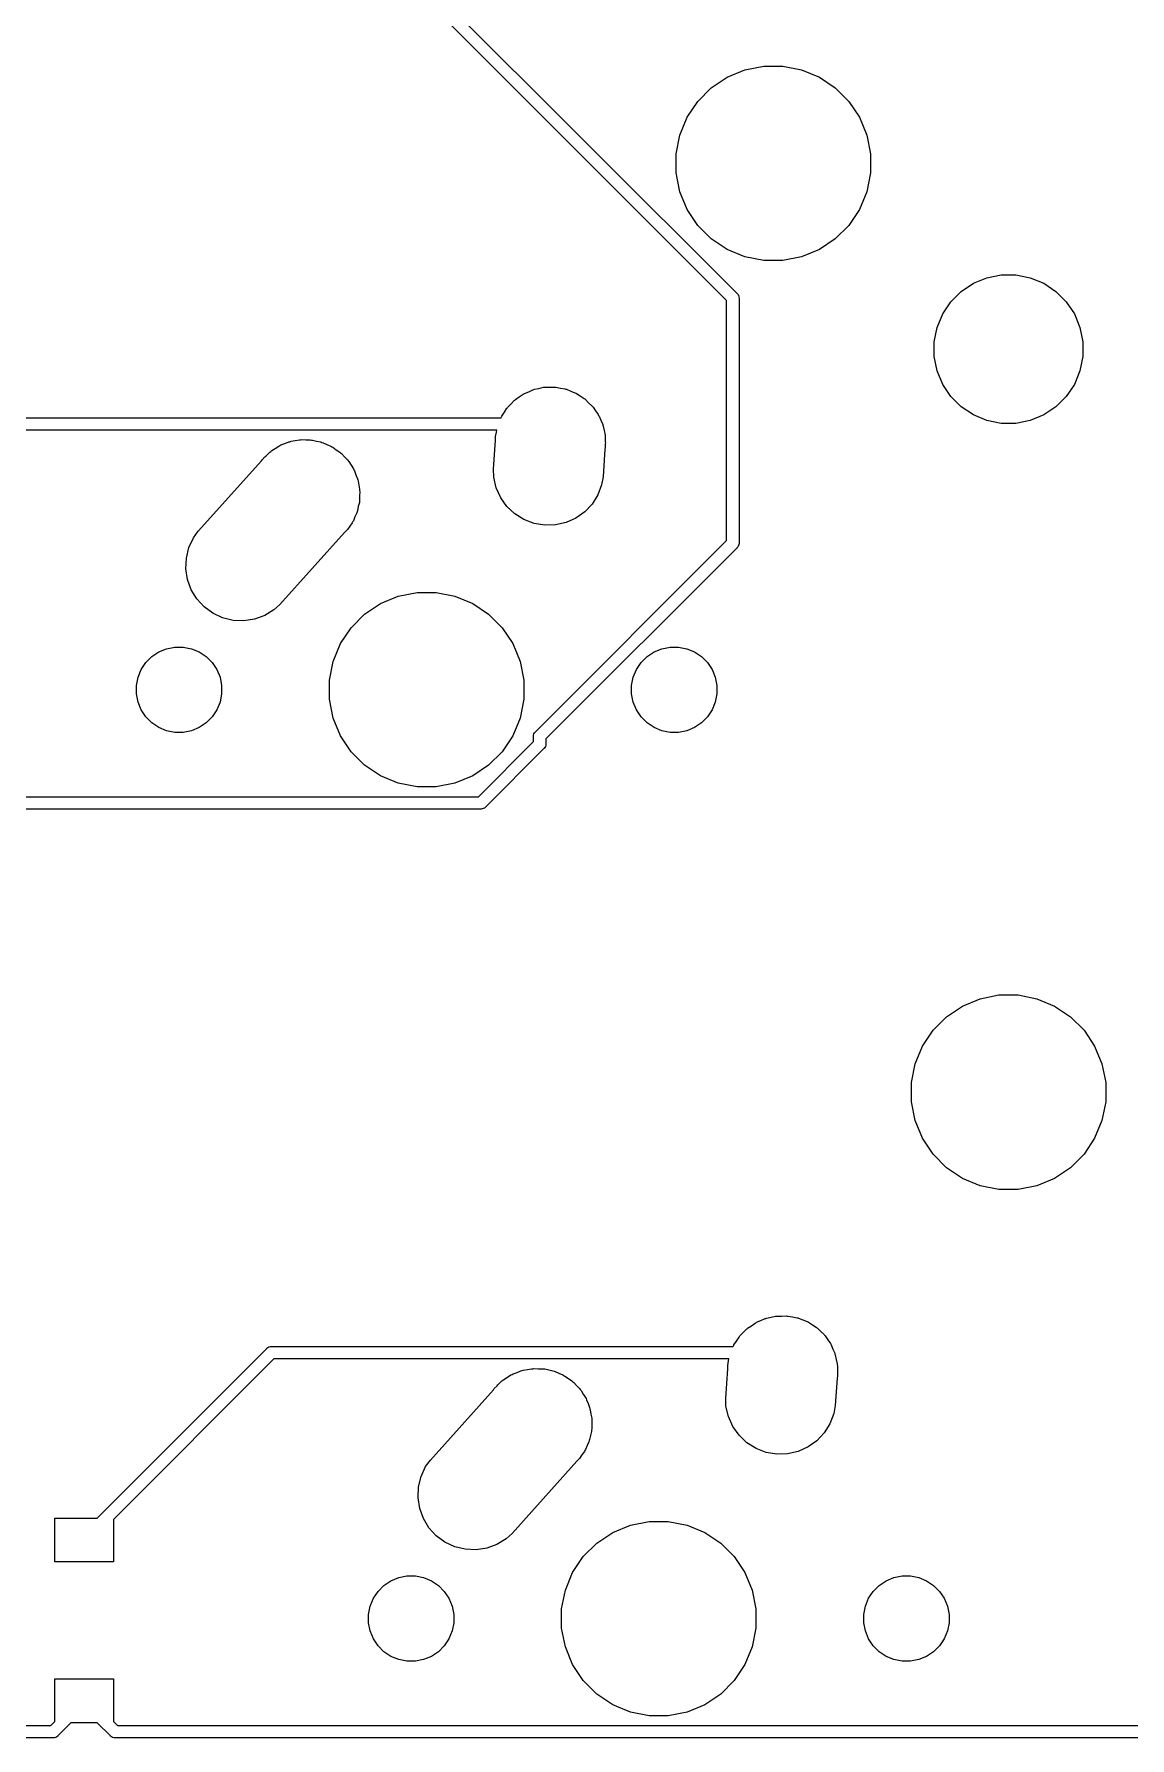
# Model space of a CAD drawing. Extents: x -662 to -203, y -195 to -58.
# Drawn here: x -249.93 to -227.44, y -166.8 to -131.85 of the extents above; entities that cross this region are included whole.
import ezdxf

# ---------------------------------------------------------------- set-up
doc = ezdxf.new("R2010")
doc.units = 0
doc.layers.add('BLACK', color=7, linetype='CONTINUOUS')

msp = doc.modelspace()

# ---------------------------------------------------------------- linework, layer by layer
at = {"layer": 'BLACK', "linetype": 'CONTINUOUS'}
for p, q in [((-244.126, -128.552), (-235.504, -137.174)), ((-235.717, -137.321), (-244.338, -128.699)), ((-236.031, -132.957), (-235.704, -132.739)), ((-235.704, -132.739), (-235.341, -132.588)), ((-235.341, -132.588), (-234.956, -132.512)), ((-234.956, -132.512), (-234.563, -132.512)), ((-234.563, -132.512), (-234.178, -132.588)), ((-234.178, -132.588), (-233.815, -132.739)), ((-233.815, -132.739), (-233.488, -132.957)), ((-236.308, -133.235), (-236.031, -132.957)), ((-233.488, -132.957), (-233.211, -133.235)), ((-236.526, -133.561), (-236.308, -133.235)), ((-233.211, -133.235), (-232.993, -133.561)), ((-236.677, -133.924), (-236.526, -133.561)), ((-232.993, -133.561), (-232.842, -133.924)), ((-236.753, -134.309), (-236.677, -133.924)), ((-232.842, -133.924), (-232.766, -134.309)), ((-236.753, -134.702), (-236.753, -134.309)), ((-232.766, -134.309), (-232.766, -134.702)), ((-236.677, -135.087), (-236.753, -134.702)), ((-232.766, -134.702), (-232.842, -135.087)), ((-236.526, -135.45), (-236.677, -135.087)), ((-232.842, -135.087), (-232.993, -135.45)), ((-236.308, -135.777), (-236.526, -135.45)), ((-232.993, -135.45), (-233.211, -135.777)), ((-236.031, -136.054), (-236.308, -135.777)), ((-233.211, -135.777), (-233.488, -136.054)), ((-235.704, -136.273), (-236.031, -136.054)), ((-235.341, -136.423), (-235.704, -136.273)), ((-233.815, -136.273), (-234.178, -136.423)), ((-233.488, -136.054), (-233.815, -136.273)), ((-234.956, -136.5), (-235.341, -136.423)), ((-234.563, -136.5), (-234.956, -136.5)), ((-234.178, -136.423), (-234.563, -136.5)), ((-230.905, -137.132), (-230.655, -136.965)), ((-230.655, -136.965), (-230.378, -136.85)), ((-230.378, -136.85), (-230.084, -136.792)), ((-230.084, -136.792), (-229.783, -136.792)), ((-229.783, -136.792), (-229.489, -136.85)), ((-229.489, -136.85), (-229.212, -136.965)), ((-229.212, -136.965), (-228.962, -137.132)), ((-235.717, -142.243), (-235.717, -137.321)), ((-235.504, -137.174), (-235.499, -137.178)), ((-235.499, -137.178), (-235.483, -137.197)), ((-235.483, -137.197), (-235.472, -137.219)), ((-235.472, -137.219), (-235.464, -137.243)), ((-235.464, -137.243), (-235.462, -137.268)), ((-235.462, -137.268), (-235.463, -137.274)), ((-235.463, -137.274), (-235.463, -142.289)), ((-231.117, -137.344), (-230.905, -137.132)), ((-228.962, -137.132), (-228.75, -137.344)), ((-231.399, -137.871), (-231.284, -137.594)), ((-231.284, -137.594), (-231.117, -137.344)), ((-228.75, -137.344), (-228.583, -137.594)), ((-228.583, -137.594), (-228.468, -137.871)), ((-231.458, -138.166), (-231.399, -137.871)), ((-228.468, -137.871), (-228.41, -138.166)), ((-231.458, -138.466), (-231.458, -138.166)), ((-228.41, -138.166), (-228.41, -138.466)), ((-231.399, -138.76), (-231.458, -138.466)), ((-228.41, -138.466), (-228.468, -138.76)), ((-231.284, -139.038), (-231.399, -138.76)), ((-231.117, -139.287), (-231.284, -139.038)), ((-228.583, -139.038), (-228.75, -139.287)), ((-228.468, -138.76), (-228.583, -139.038)), ((-240.139, -139.437), (-240.074, -139.368)), ((-240.074, -139.368), (-240.06, -139.359)), ((-240.06, -139.359), (-240.049, -139.347)), ((-240.049, -139.347), (-239.97, -139.294)), ((-239.97, -139.294), (-239.893, -139.24)), ((-239.893, -139.24), (-239.878, -139.233)), ((-239.878, -139.233), (-239.864, -139.224)), ((-239.864, -139.224), (-239.777, -139.188)), ((-239.777, -139.188), (-239.691, -139.149)), ((-239.691, -139.149), (-239.675, -139.145)), ((-239.675, -139.145), (-239.66, -139.139)), ((-239.66, -139.139), (-239.567, -139.121)), ((-239.567, -139.121), (-239.475, -139.099)), ((-239.475, -139.099), (-239.459, -139.099)), ((-239.459, -139.099), (-239.442, -139.096)), ((-239.442, -139.096), (-239.348, -139.096)), ((-239.348, -139.096), (-239.254, -139.093)), ((-239.254, -139.093), (-239.237, -139.096)), ((-239.237, -139.096), (-239.221, -139.096)), ((-239.221, -139.096), (-239.128, -139.114)), ((-239.128, -139.114), (-239.035, -139.13)), ((-239.035, -139.13), (-239.02, -139.136)), ((-239.02, -139.136), (-239.003, -139.139)), ((-239.003, -139.139), (-238.916, -139.175)), ((-238.916, -139.175), (-238.828, -139.209)), ((-238.828, -139.209), (-238.814, -139.217)), ((-238.814, -139.217), (-238.799, -139.224)), ((-238.799, -139.224), (-238.72, -139.276)), ((-238.72, -139.276), (-238.64, -139.326)), ((-238.64, -139.326), (-238.628, -139.338)), ((-238.628, -139.338), (-238.614, -139.347)), ((-238.614, -139.347), (-238.548, -139.414)), ((-238.548, -139.414), (-238.479, -139.478)), ((-230.905, -139.499), (-231.117, -139.287)), ((-228.75, -139.287), (-228.962, -139.499)), ((-252.597, -139.722), (-240.345, -139.722)), ((-240.345, -139.722), (-240.344, -139.717)), ((-240.344, -139.717), (-240.335, -139.703)), ((-240.335, -139.703), (-240.328, -139.688)), ((-240.328, -139.688), (-240.276, -139.609)), ((-240.276, -139.609), (-240.226, -139.529)), ((-240.226, -139.529), (-240.215, -139.517)), ((-240.215, -139.517), (-240.205, -139.504)), ((-240.205, -139.504), (-240.139, -139.437)), ((-238.479, -139.478), (-238.469, -139.492)), ((-238.469, -139.492), (-238.458, -139.504)), ((-238.458, -139.504), (-238.405, -139.582)), ((-238.405, -139.582), (-238.351, -139.659)), ((-238.351, -139.659), (-238.344, -139.674)), ((-238.344, -139.674), (-238.335, -139.688)), ((-238.335, -139.688), (-238.298, -139.775)), ((-238.298, -139.775), (-238.26, -139.861)), ((-230.655, -139.666), (-230.905, -139.499)), ((-230.378, -139.781), (-230.655, -139.666)), ((-229.212, -139.666), (-229.489, -139.781)), ((-228.962, -139.499), (-229.212, -139.666)), ((-240.431, -139.976), (-252.55, -139.976)), ((-240.457, -140.11), (-240.438, -140.017)), ((-240.457, -140.182), (-240.457, -140.11)), ((-240.438, -140.017), (-240.431, -139.976)), ((-238.26, -139.861), (-238.256, -139.877)), ((-238.256, -139.877), (-238.25, -139.893)), ((-238.25, -139.893), (-238.231, -139.985)), ((-238.231, -139.985), (-238.21, -140.077)), ((-238.21, -140.077), (-238.21, -140.094)), ((-238.21, -140.094), (-238.207, -140.11)), ((-238.207, -140.11), (-238.207, -140.204)), ((-230.084, -139.84), (-230.378, -139.781)), ((-229.783, -139.84), (-230.084, -139.84)), ((-229.489, -139.781), (-229.783, -139.84)), ((-245.149, -140.488), (-245.089, -140.427)), ((-245.089, -140.427), (-245.068, -140.413)), ((-245.068, -140.413), (-245.049, -140.396)), ((-245.049, -140.396), (-244.976, -140.352)), ((-244.976, -140.352), (-244.904, -140.304)), ((-244.904, -140.304), (-244.881, -140.294)), ((-244.881, -140.294), (-244.86, -140.281)), ((-244.86, -140.281), (-244.779, -140.252)), ((-244.779, -140.252), (-244.7, -140.219)), ((-244.7, -140.219), (-244.675, -140.214)), ((-244.675, -140.214), (-244.652, -140.206)), ((-244.652, -140.206), (-244.567, -140.192)), ((-244.567, -140.192), (-244.482, -140.176)), ((-244.482, -140.176), (-244.457, -140.176)), ((-244.457, -140.176), (-244.433, -140.172)), ((-244.433, -140.172), (-244.347, -140.176)), ((-244.347, -140.176), (-244.261, -140.176)), ((-244.261, -140.176), (-244.236, -140.181)), ((-244.236, -140.181), (-244.211, -140.182)), ((-244.211, -140.182), (-244.128, -140.202)), ((-244.128, -140.202), (-244.043, -140.219)), ((-244.043, -140.219), (-244.02, -140.228)), ((-244.02, -140.228), (-243.996, -140.234)), ((-243.996, -140.234), (-243.918, -140.271)), ((-243.918, -140.271), (-243.839, -140.304)), ((-243.839, -140.304), (-243.818, -140.318)), ((-243.818, -140.318), (-243.795, -140.328)), ((-243.795, -140.328), (-243.726, -140.379)), ((-243.726, -140.379), (-243.654, -140.427)), ((-243.654, -140.427), (-243.637, -140.445)), ((-243.637, -140.445), (-243.617, -140.459)), ((-243.617, -140.459), (-243.558, -140.523)), ((-240.498, -140.778), (-240.457, -140.182)), ((-238.214, -140.37), (-238.253, -140.933)), ((-238.207, -140.332), (-238.214, -140.37)), ((-238.207, -140.204), (-238.205, -140.243)), ((-238.205, -140.243), (-238.207, -140.259)), ((-238.207, -140.259), (-238.207, -140.332)), ((-246.556, -142.051), (-245.262, -140.609)), ((-245.262, -140.609), (-245.245, -140.584)), ((-245.245, -140.584), (-245.189, -140.527)), ((-245.189, -140.527), (-245.172, -140.508)), ((-245.172, -140.508), (-245.149, -140.488)), ((-243.558, -140.523), (-243.498, -140.584)), ((-243.498, -140.584), (-243.484, -140.604)), ((-243.484, -140.604), (-243.467, -140.623)), ((-243.467, -140.623), (-243.422, -140.696)), ((-243.422, -140.696), (-243.375, -140.768)), ((-243.375, -140.768), (-243.365, -140.791)), ((-243.365, -140.791), (-243.352, -140.812)), ((-243.352, -140.812), (-243.323, -140.893)), ((-240.493, -140.944), (-240.498, -140.778)), ((-243.323, -140.893), (-243.29, -140.973)), ((-243.29, -140.973), (-243.285, -140.997)), ((-243.285, -140.997), (-243.276, -141.021)), ((-243.276, -141.021), (-243.263, -141.106)), ((-243.263, -141.106), (-243.247, -141.19)), ((-240.443, -141.16), (-240.493, -140.944)), ((-240.352, -141.363), (-240.443, -141.16)), ((-238.281, -141.097), (-238.359, -141.304)), ((-238.253, -140.933), (-238.281, -141.097)), ((-243.252, -141.461), (-243.273, -141.545)), ((-243.251, -141.436), (-243.252, -141.461)), ((-243.247, -141.412), (-243.251, -141.436)), ((-243.247, -141.19), (-243.247, -141.215)), ((-243.247, -141.215), (-243.243, -141.24)), ((-243.243, -141.24), (-243.247, -141.326)), ((-243.247, -141.326), (-243.247, -141.412)), ((-240.224, -141.543), (-240.352, -141.363)), ((-238.477, -141.492), (-238.629, -141.653)), ((-238.359, -141.304), (-238.477, -141.492)), ((-243.388, -141.854), (-243.399, -141.877)), ((-243.375, -141.834), (-243.388, -141.854)), ((-243.342, -141.754), (-243.375, -141.834)), ((-243.305, -141.676), (-243.342, -141.754)), ((-243.299, -141.652), (-243.305, -141.676)), ((-243.29, -141.629), (-243.299, -141.652)), ((-243.273, -141.545), (-243.29, -141.629)), ((-240.063, -141.695), (-240.224, -141.543)), ((-239.875, -141.813), (-240.063, -141.695)), ((-239.668, -141.892), (-239.875, -141.813)), ((-239.012, -141.872), (-239.228, -141.922)), ((-238.81, -141.782), (-239.012, -141.872)), ((-238.629, -141.653), (-238.81, -141.782)), ((-246.748, -142.385), (-246.654, -142.184)), ((-246.654, -142.184), (-246.556, -142.051)), ((-243.554, -142.075), (-244.881, -143.553)), ((-243.498, -142.018), (-243.554, -142.075)), ((-243.45, -141.946), (-243.498, -142.018)), ((-243.399, -141.877), (-243.45, -141.946)), ((-239.449, -141.928), (-239.668, -141.892)), ((-239.228, -141.922), (-239.449, -141.928)), ((-246.801, -142.6), (-246.748, -142.385)), ((-239.636, -146.162), (-235.717, -142.243)), ((-235.504, -142.39), (-239.424, -146.309)), ((-235.499, -142.386), (-235.504, -142.39)), ((-235.483, -142.366), (-235.499, -142.386)), ((-235.472, -142.344), (-235.483, -142.366)), ((-235.464, -142.32), (-235.472, -142.344)), ((-235.463, -142.302), (-235.464, -142.32)), ((-235.463, -142.289), (-235.462, -142.295)), ((-235.462, -142.295), (-235.463, -142.302)), ((-235.463, -142.302), (-235.463, -142.302)), ((-246.81, -142.822), (-246.801, -142.6)), ((-246.777, -143.041), (-246.81, -142.822)), ((-246.701, -143.249), (-246.777, -143.041)), ((-246.586, -143.439), (-246.701, -143.249)), ((-246.436, -143.602), (-246.586, -143.439)), ((-246.258, -143.733), (-246.436, -143.602)), ((-244.881, -143.553), (-245.004, -143.665)), ((-243.143, -143.752), (-242.816, -143.534)), ((-242.816, -143.534), (-242.453, -143.383)), ((-242.453, -143.383), (-242.068, -143.307)), ((-242.068, -143.307), (-241.675, -143.307)), ((-241.675, -143.307), (-241.29, -143.383)), ((-241.29, -143.383), (-240.927, -143.534)), ((-240.927, -143.534), (-240.6, -143.752)), ((-246.057, -143.827), (-246.258, -143.733)), ((-245.842, -143.88), (-246.057, -143.827)), ((-245.62, -143.889), (-245.842, -143.88)), ((-245.401, -143.856), (-245.62, -143.889)), ((-245.193, -143.78), (-245.401, -143.856)), ((-245.004, -143.665), (-245.193, -143.78)), ((-243.42, -144.03), (-243.143, -143.752)), ((-240.6, -143.752), (-240.323, -144.03)), ((-243.638, -144.356), (-243.42, -144.03)), ((-240.323, -144.03), (-240.105, -144.356)), ((-247.631, -144.743), (-247.509, -144.621)), ((-247.509, -144.621), (-247.366, -144.525)), ((-247.366, -144.525), (-247.207, -144.459)), ((-247.207, -144.459), (-247.038, -144.426)), ((-247.038, -144.426), (-246.865, -144.426)), ((-246.865, -144.426), (-246.696, -144.459)), ((-246.696, -144.459), (-246.537, -144.525)), ((-246.537, -144.525), (-246.394, -144.621)), ((-246.394, -144.621), (-246.272, -144.743)), ((-243.789, -144.719), (-243.638, -144.356)), ((-240.105, -144.356), (-239.954, -144.719)), ((-237.471, -144.743), (-237.349, -144.621)), ((-237.349, -144.621), (-237.206, -144.525)), ((-237.206, -144.525), (-237.047, -144.459)), ((-237.047, -144.459), (-236.878, -144.426)), ((-236.878, -144.426), (-236.705, -144.426)), ((-236.705, -144.426), (-236.536, -144.459)), ((-236.536, -144.459), (-236.377, -144.525)), ((-236.377, -144.525), (-236.234, -144.621)), ((-236.234, -144.621), (-236.112, -144.743)), ((-247.793, -145.045), (-247.727, -144.886)), ((-247.727, -144.886), (-247.631, -144.743)), ((-246.272, -144.743), (-246.176, -144.886)), ((-246.176, -144.886), (-246.11, -145.045)), ((-243.865, -145.104), (-243.789, -144.719)), ((-239.954, -144.719), (-239.878, -145.104)), ((-237.633, -145.045), (-237.567, -144.886)), ((-237.567, -144.886), (-237.471, -144.743)), ((-236.112, -144.743), (-236.016, -144.886)), ((-236.016, -144.886), (-235.95, -145.045)), ((-247.827, -145.215), (-247.793, -145.045)), ((-247.827, -145.387), (-247.827, -145.215)), ((-246.11, -145.045), (-246.077, -145.215)), ((-246.077, -145.215), (-246.077, -145.387)), ((-243.865, -145.497), (-243.865, -145.104)), ((-239.878, -145.104), (-239.878, -145.497)), ((-237.667, -145.215), (-237.633, -145.045)), ((-237.667, -145.387), (-237.667, -145.215)), ((-235.95, -145.045), (-235.917, -145.215)), ((-235.917, -145.215), (-235.917, -145.387)), ((-247.793, -145.556), (-247.827, -145.387)), ((-247.727, -145.715), (-247.793, -145.556)), ((-247.631, -145.858), (-247.727, -145.715)), ((-246.176, -145.715), (-246.272, -145.858)), ((-246.11, -145.556), (-246.176, -145.715)), ((-246.077, -145.387), (-246.11, -145.556)), ((-243.789, -145.882), (-243.865, -145.497)), ((-239.878, -145.497), (-239.954, -145.882)), ((-237.633, -145.556), (-237.667, -145.387)), ((-237.567, -145.715), (-237.633, -145.556)), ((-237.471, -145.858), (-237.567, -145.715)), ((-236.016, -145.715), (-236.112, -145.858)), ((-235.95, -145.556), (-236.016, -145.715)), ((-235.917, -145.387), (-235.95, -145.556)), ((-247.509, -145.98), (-247.631, -145.858)), ((-247.366, -146.076), (-247.509, -145.98)), ((-246.394, -145.98), (-246.537, -146.076)), ((-246.272, -145.858), (-246.394, -145.98)), ((-243.638, -146.245), (-243.789, -145.882)), ((-239.954, -145.882), (-240.105, -146.245)), ((-237.349, -145.98), (-237.471, -145.858)), ((-237.206, -146.076), (-237.349, -145.98)), ((-236.234, -145.98), (-236.377, -146.076)), ((-236.112, -145.858), (-236.234, -145.98)), ((-247.207, -146.142), (-247.366, -146.076)), ((-247.038, -146.176), (-247.207, -146.142)), ((-246.865, -146.176), (-247.038, -146.176)), ((-246.696, -146.142), (-246.865, -146.176)), ((-246.537, -146.076), (-246.696, -146.142)), ((-243.42, -146.572), (-243.638, -146.245)), ((-240.81, -147.495), (-239.678, -146.362)), ((-240.105, -146.245), (-240.323, -146.572)), ((-239.678, -146.256), (-239.676, -146.232)), ((-239.678, -146.263), (-239.678, -146.256)), ((-239.678, -146.362), (-239.678, -146.263)), ((-239.676, -146.232), (-239.669, -146.208)), ((-239.669, -146.208), (-239.657, -146.186)), ((-239.669, -146.208), (-239.669, -146.208)), ((-239.657, -146.186), (-239.641, -146.166)), ((-239.641, -146.166), (-239.636, -146.162)), ((-239.424, -146.309), (-239.424, -146.409)), ((-239.424, -146.409), (-239.423, -146.415)), ((-239.423, -146.415), (-239.424, -146.428)), ((-237.047, -146.142), (-237.206, -146.076)), ((-236.878, -146.176), (-237.047, -146.142)), ((-236.705, -146.176), (-236.878, -146.176)), ((-236.536, -146.142), (-236.705, -146.176)), ((-236.377, -146.076), (-236.536, -146.142)), ((-243.143, -146.849), (-243.42, -146.572)), ((-239.465, -146.509), (-240.663, -147.707)), ((-240.323, -146.572), (-240.6, -146.849)), ((-239.46, -146.505), (-239.465, -146.509)), ((-239.444, -146.486), (-239.46, -146.505)), ((-239.433, -146.464), (-239.444, -146.486)), ((-239.425, -146.44), (-239.433, -146.464)), ((-239.424, -146.428), (-239.425, -146.44)), ((-242.816, -147.068), (-243.143, -146.849)), ((-242.453, -147.218), (-242.816, -147.068)), ((-240.927, -147.068), (-241.29, -147.218)), ((-240.6, -146.849), (-240.927, -147.068)), ((-242.068, -147.295), (-242.453, -147.218)), ((-241.675, -147.295), (-242.068, -147.295)), ((-241.29, -147.218), (-241.675, -147.295)), ((-240.764, -147.749), (-262.626, -147.749)), ((-262.579, -147.495), (-240.81, -147.495)), ((-240.757, -147.749), (-240.764, -147.749)), ((-240.751, -147.749), (-240.757, -147.749)), ((-240.733, -147.747), (-240.751, -147.749)), ((-240.709, -147.74), (-240.733, -147.747)), ((-240.687, -147.728), (-240.709, -147.74)), ((-240.667, -147.712), (-240.687, -147.728)), ((-240.663, -147.707), (-240.667, -147.712)), ((-230.878, -151.789), (-230.515, -151.638)), ((-230.515, -151.638), (-230.13, -151.562)), ((-230.13, -151.562), (-229.737, -151.562)), ((-229.737, -151.562), (-229.352, -151.638)), ((-229.352, -151.638), (-228.989, -151.789)), ((-231.482, -152.285), (-231.205, -152.007)), ((-231.205, -152.007), (-230.878, -151.789)), ((-228.989, -151.789), (-228.662, -152.007)), ((-228.662, -152.007), (-228.385, -152.285)), ((-231.7, -152.611), (-231.482, -152.285)), ((-228.385, -152.285), (-228.167, -152.611)), ((-231.851, -152.974), (-231.7, -152.611)), ((-228.167, -152.611), (-228.016, -152.974)), ((-231.927, -153.359), (-231.851, -152.974)), ((-228.016, -152.974), (-227.94, -153.359)), ((-231.927, -153.752), (-231.927, -153.359)), ((-227.94, -153.359), (-227.94, -153.752)), ((-231.851, -154.137), (-231.927, -153.752)), ((-227.94, -153.752), (-228.016, -154.137)), ((-231.7, -154.5), (-231.851, -154.137)), ((-228.016, -154.137), (-228.167, -154.5)), ((-231.482, -154.827), (-231.7, -154.5)), ((-228.167, -154.5), (-228.385, -154.827)), ((-231.205, -155.104), (-231.482, -154.827)), ((-230.878, -155.323), (-231.205, -155.104)), ((-228.662, -155.104), (-228.989, -155.323)), ((-228.385, -154.827), (-228.662, -155.104)), ((-230.515, -155.473), (-230.878, -155.323)), ((-230.13, -155.55), (-230.515, -155.473)), ((-229.352, -155.473), (-229.737, -155.55)), ((-228.989, -155.323), (-229.352, -155.473)), ((-229.737, -155.55), (-230.13, -155.55)), ((-235.208, -158.344), (-235.131, -158.29)), ((-235.131, -158.29), (-235.116, -158.283)), ((-235.116, -158.283), (-235.102, -158.274)), ((-235.102, -158.274), (-235.015, -158.238)), ((-235.015, -158.238), (-234.929, -158.199)), ((-234.929, -158.199), (-234.913, -158.195)), ((-234.913, -158.195), (-234.897, -158.189)), ((-234.897, -158.189), (-234.805, -158.171)), ((-234.805, -158.171), (-234.713, -158.149)), ((-234.713, -158.149), (-234.696, -158.149)), ((-234.696, -158.149), (-234.68, -158.146)), ((-234.68, -158.146), (-234.585, -158.146)), ((-234.585, -158.146), (-234.491, -158.143)), ((-234.491, -158.143), (-234.475, -158.146)), ((-234.475, -158.146), (-234.458, -158.146)), ((-234.458, -158.146), (-234.366, -158.164)), ((-234.366, -158.164), (-234.273, -158.18)), ((-234.273, -158.18), (-234.257, -158.186)), ((-234.257, -158.186), (-234.241, -158.189)), ((-234.241, -158.189), (-234.154, -158.225)), ((-234.154, -158.225), (-234.066, -158.259)), ((-234.066, -158.259), (-234.051, -158.267)), ((-234.051, -158.267), (-234.036, -158.274)), ((-234.036, -158.274), (-233.958, -158.326)), ((-235.514, -158.659), (-235.463, -158.579)), ((-235.463, -158.579), (-235.452, -158.567)), ((-235.452, -158.567), (-235.443, -158.554)), ((-235.443, -158.554), (-235.376, -158.487)), ((-235.376, -158.487), (-235.311, -158.418)), ((-235.311, -158.418), (-235.298, -158.409)), ((-235.298, -158.409), (-235.286, -158.397)), ((-235.286, -158.397), (-235.208, -158.344)), ((-233.958, -158.326), (-233.878, -158.376)), ((-233.878, -158.376), (-233.866, -158.388)), ((-233.866, -158.388), (-233.852, -158.397)), ((-233.852, -158.397), (-233.785, -158.464)), ((-233.785, -158.464), (-233.717, -158.528)), ((-233.717, -158.528), (-233.707, -158.542)), ((-233.707, -158.542), (-233.695, -158.554)), ((-233.695, -158.554), (-233.643, -158.632)), ((-233.643, -158.632), (-233.588, -158.709)), ((-248.628, -162.289), (-245.152, -158.813)), ((-245.152, -158.813), (-245.148, -158.808)), ((-245.148, -158.808), (-245.129, -158.793)), ((-245.129, -158.793), (-245.107, -158.781)), ((-245.107, -158.781), (-245.083, -158.774)), ((-245.083, -158.774), (-245.064, -158.772)), ((-245.064, -158.772), (-245.058, -158.771)), ((-245.058, -158.771), (-245.052, -158.772)), ((-245.052, -158.772), (-235.583, -158.772)), ((-235.583, -158.772), (-235.581, -158.767)), ((-235.581, -158.767), (-235.572, -158.753)), ((-235.572, -158.753), (-235.566, -158.738)), ((-235.566, -158.738), (-235.514, -158.659)), ((-233.588, -158.709), (-233.581, -158.724)), ((-233.581, -158.724), (-233.572, -158.738)), ((-233.572, -158.738), (-233.536, -158.825)), ((-233.536, -158.825), (-233.497, -158.911)), ((-233.497, -158.911), (-233.494, -158.927)), ((-233.494, -158.927), (-233.487, -158.943)), ((-233.487, -158.943), (-233.469, -159.035)), ((-245.005, -159.026), (-248.298, -162.318)), ((-235.669, -159.026), (-245.005, -159.026)), ((-240.142, -159.354), (-240.119, -159.344)), ((-240.119, -159.344), (-240.097, -159.331)), ((-240.097, -159.331), (-240.017, -159.302)), ((-240.017, -159.302), (-239.937, -159.269)), ((-239.937, -159.269), (-239.913, -159.264)), ((-239.913, -159.264), (-239.889, -159.256)), ((-239.889, -159.256), (-239.804, -159.242)), ((-239.804, -159.242), (-239.72, -159.226)), ((-239.72, -159.226), (-239.695, -159.226)), ((-239.695, -159.226), (-239.67, -159.222)), ((-239.67, -159.222), (-239.584, -159.226)), ((-239.584, -159.226), (-239.498, -159.226)), ((-239.498, -159.226), (-239.474, -159.231)), ((-239.474, -159.231), (-239.449, -159.232)), ((-239.449, -159.232), (-239.365, -159.252)), ((-239.365, -159.252), (-239.281, -159.269)), ((-239.281, -159.269), (-239.258, -159.278)), ((-239.258, -159.278), (-239.234, -159.284)), ((-239.234, -159.284), (-239.156, -159.321)), ((-239.156, -159.321), (-239.076, -159.354)), ((-235.735, -159.828), (-235.694, -159.232)), ((-235.694, -159.16), (-235.676, -159.067)), ((-235.694, -159.232), (-235.694, -159.16)), ((-235.676, -159.067), (-235.669, -159.026)), ((-233.469, -159.035), (-233.448, -159.127)), ((-233.448, -159.127), (-233.447, -159.144)), ((-233.447, -159.144), (-233.444, -159.16)), ((-233.444, -159.16), (-233.444, -159.254)), ((-233.444, -159.254), (-233.443, -159.293)), ((-233.443, -159.293), (-233.444, -159.309)), ((-233.444, -159.309), (-233.444, -159.382)), ((-241.793, -161.101), (-240.5, -159.659)), ((-240.5, -159.659), (-240.483, -159.634)), ((-240.483, -159.634), (-240.426, -159.577)), ((-240.426, -159.577), (-240.409, -159.558)), ((-240.409, -159.558), (-240.387, -159.538)), ((-240.387, -159.538), (-240.326, -159.477)), ((-240.326, -159.477), (-240.305, -159.463)), ((-240.305, -159.463), (-240.287, -159.446)), ((-240.287, -159.446), (-240.213, -159.402)), ((-240.213, -159.402), (-240.142, -159.354)), ((-239.076, -159.354), (-239.055, -159.368)), ((-239.055, -159.368), (-239.033, -159.378)), ((-239.033, -159.378), (-238.963, -159.429)), ((-238.963, -159.429), (-238.892, -159.477)), ((-238.892, -159.477), (-238.874, -159.495)), ((-238.874, -159.495), (-238.854, -159.509)), ((-238.854, -159.509), (-238.796, -159.573)), ((-238.796, -159.573), (-238.735, -159.634)), ((-238.735, -159.634), (-238.721, -159.654)), ((-238.721, -159.654), (-238.704, -159.673)), ((-238.704, -159.673), (-238.66, -159.746)), ((-233.452, -159.42), (-233.49, -159.983)), ((-233.444, -159.382), (-233.452, -159.42)), ((-238.66, -159.746), (-238.612, -159.818)), ((-238.612, -159.818), (-238.602, -159.841)), ((-238.602, -159.841), (-238.59, -159.862)), ((-238.59, -159.862), (-238.56, -159.943)), ((-238.56, -159.943), (-238.527, -160.023)), ((-238.527, -160.023), (-238.522, -160.047)), ((-238.522, -160.047), (-238.514, -160.071)), ((-235.73, -159.994), (-235.735, -159.828)), ((-235.681, -160.21), (-235.73, -159.994)), ((-233.49, -159.983), (-233.518, -160.147)), ((-238.514, -160.071), (-238.501, -160.156)), ((-238.501, -160.156), (-238.484, -160.24)), ((-238.484, -160.24), (-238.484, -160.265)), ((-238.484, -160.265), (-238.48, -160.29)), ((-238.48, -160.29), (-238.484, -160.376)), ((-238.484, -160.376), (-238.484, -160.462)), ((-235.59, -160.413), (-235.681, -160.21)), ((-233.597, -160.354), (-233.715, -160.542)), ((-233.518, -160.147), (-233.597, -160.354)), ((-238.543, -160.726), (-238.579, -160.804)), ((-238.537, -160.702), (-238.543, -160.726)), ((-238.527, -160.679), (-238.537, -160.702)), ((-238.51, -160.595), (-238.527, -160.679)), ((-238.49, -160.511), (-238.51, -160.595)), ((-238.489, -160.486), (-238.49, -160.511)), ((-238.484, -160.462), (-238.489, -160.486)), ((-235.461, -160.593), (-235.59, -160.413)), ((-235.3, -160.745), (-235.461, -160.593)), ((-235.112, -160.863), (-235.3, -160.745)), ((-233.867, -160.703), (-234.047, -160.832)), ((-233.715, -160.542), (-233.867, -160.703)), ((-238.735, -161.068), (-238.792, -161.125)), ((-238.687, -160.996), (-238.735, -161.068)), ((-238.636, -160.927), (-238.687, -160.996)), ((-238.626, -160.904), (-238.636, -160.927)), ((-238.612, -160.884), (-238.626, -160.904)), ((-238.579, -160.804), (-238.612, -160.884)), ((-234.905, -160.942), (-235.112, -160.863)), ((-234.687, -160.978), (-234.905, -160.942)), ((-234.465, -160.972), (-234.687, -160.978)), ((-234.249, -160.922), (-234.465, -160.972)), ((-234.047, -160.832), (-234.249, -160.922)), ((-242.038, -161.65), (-241.985, -161.435)), ((-241.985, -161.435), (-241.892, -161.234)), ((-241.892, -161.234), (-241.793, -161.101)), ((-238.792, -161.125), (-240.119, -162.603)), ((-242.048, -161.872), (-242.038, -161.65)), ((-242.014, -162.091), (-242.048, -161.872)), ((-241.938, -162.299), (-242.014, -162.091)), ((-249.498, -163.189), (-249.498, -162.289)), ((-249.498, -162.289), (-248.628, -162.289)), ((-248.298, -162.318), (-248.298, -163.189)), ((-241.824, -162.489), (-241.938, -162.299)), ((-241.674, -162.652), (-241.824, -162.489)), ((-238.053, -162.584), (-237.691, -162.433)), ((-237.691, -162.433), (-237.305, -162.357)), ((-237.305, -162.357), (-236.913, -162.357)), ((-236.913, -162.357), (-236.527, -162.433)), ((-236.527, -162.433), (-236.165, -162.584)), ((-241.495, -162.783), (-241.674, -162.652)), ((-241.294, -162.877), (-241.495, -162.783)), ((-240.431, -162.83), (-240.639, -162.906)), ((-240.241, -162.715), (-240.431, -162.83)), ((-240.119, -162.603), (-240.241, -162.715)), ((-238.658, -163.08), (-238.38, -162.802)), ((-238.38, -162.802), (-238.053, -162.584)), ((-236.165, -162.584), (-235.838, -162.802)), ((-235.838, -162.802), (-235.56, -163.08)), ((-248.298, -163.189), (-249.498, -163.189)), ((-241.079, -162.93), (-241.294, -162.877)), ((-240.858, -162.939), (-241.079, -162.93)), ((-240.639, -162.906), (-240.858, -162.939)), ((-238.876, -163.406), (-238.658, -163.08)), ((-235.56, -163.08), (-235.342, -163.406)), ((-242.603, -163.575), (-242.444, -163.509)), ((-242.444, -163.509), (-242.275, -163.476)), ((-242.275, -163.476), (-242.103, -163.476)), ((-242.103, -163.476), (-241.934, -163.509)), ((-241.934, -163.509), (-241.775, -163.575)), ((-239.026, -163.769), (-238.876, -163.406)), ((-235.342, -163.406), (-235.192, -163.769)), ((-232.443, -163.575), (-232.284, -163.509)), ((-232.284, -163.509), (-232.115, -163.476)), ((-232.115, -163.476), (-231.943, -163.476)), ((-231.943, -163.476), (-231.774, -163.509)), ((-231.774, -163.509), (-231.615, -163.575)), ((-242.964, -163.936), (-242.869, -163.793)), ((-242.869, -163.793), (-242.747, -163.671)), ((-242.747, -163.671), (-242.603, -163.575)), ((-241.775, -163.575), (-241.631, -163.671)), ((-241.631, -163.671), (-241.509, -163.793)), ((-241.509, -163.793), (-241.414, -163.936)), ((-239.103, -164.154), (-239.026, -163.769)), ((-235.192, -163.769), (-235.115, -164.154)), ((-232.804, -163.936), (-232.709, -163.793)), ((-232.709, -163.793), (-232.587, -163.671)), ((-232.587, -163.671), (-232.443, -163.575)), ((-231.615, -163.575), (-231.471, -163.671)), ((-231.471, -163.671), (-231.349, -163.793)), ((-231.349, -163.793), (-231.254, -163.936)), ((-243.064, -164.265), (-243.03, -164.095)), ((-243.03, -164.095), (-242.964, -163.936)), ((-241.414, -163.936), (-241.348, -164.095)), ((-241.348, -164.095), (-241.314, -164.265)), ((-239.103, -164.547), (-239.103, -164.154)), ((-235.115, -164.154), (-235.115, -164.547)), ((-232.904, -164.265), (-232.87, -164.095)), ((-232.87, -164.095), (-232.804, -163.936)), ((-231.254, -163.936), (-231.188, -164.095)), ((-231.188, -164.095), (-231.154, -164.265)), ((-243.064, -164.437), (-243.064, -164.265)), ((-243.03, -164.606), (-243.064, -164.437)), ((-241.314, -164.437), (-241.348, -164.606)), ((-241.314, -164.265), (-241.314, -164.437)), ((-239.026, -164.932), (-239.103, -164.547)), ((-235.115, -164.547), (-235.192, -164.932)), ((-232.904, -164.437), (-232.904, -164.265)), ((-232.87, -164.606), (-232.904, -164.437)), ((-231.154, -164.437), (-231.188, -164.606)), ((-231.154, -164.265), (-231.154, -164.437)), ((-242.964, -164.765), (-243.03, -164.606)), ((-242.869, -164.908), (-242.964, -164.765)), ((-242.747, -165.03), (-242.869, -164.908)), ((-241.509, -164.908), (-241.631, -165.03)), ((-241.414, -164.765), (-241.509, -164.908)), ((-241.348, -164.606), (-241.414, -164.765)), ((-238.876, -165.295), (-239.026, -164.932)), ((-235.192, -164.932), (-235.342, -165.295)), ((-232.804, -164.765), (-232.87, -164.606)), ((-232.709, -164.908), (-232.804, -164.765)), ((-232.587, -165.03), (-232.709, -164.908)), ((-231.349, -164.908), (-231.471, -165.03)), ((-231.254, -164.765), (-231.349, -164.908)), ((-231.188, -164.606), (-231.254, -164.765)), ((-242.603, -165.126), (-242.747, -165.03)), ((-242.444, -165.192), (-242.603, -165.126)), ((-242.275, -165.226), (-242.444, -165.192)), ((-242.103, -165.226), (-242.275, -165.226)), ((-241.934, -165.192), (-242.103, -165.226)), ((-241.775, -165.126), (-241.934, -165.192)), ((-241.631, -165.03), (-241.775, -165.126)), ((-232.443, -165.126), (-232.587, -165.03)), ((-232.284, -165.192), (-232.443, -165.126)), ((-232.115, -165.226), (-232.284, -165.192)), ((-231.943, -165.226), (-232.115, -165.226)), ((-231.774, -165.192), (-231.943, -165.226)), ((-231.615, -165.126), (-231.774, -165.192)), ((-231.471, -165.03), (-231.615, -165.126)), ((-249.498, -166.459), (-249.498, -165.589)), ((-249.498, -165.589), (-248.298, -165.589)), ((-248.298, -165.589), (-248.298, -166.459)), ((-238.658, -165.622), (-238.876, -165.295)), ((-238.38, -165.899), (-238.658, -165.622)), ((-235.56, -165.622), (-235.838, -165.899)), ((-235.342, -165.295), (-235.56, -165.622)), ((-238.053, -166.118), (-238.38, -165.899)), ((-235.838, -165.899), (-236.165, -166.118)), ((-237.691, -166.268), (-238.053, -166.118)), ((-237.305, -166.345), (-237.691, -166.268)), ((-236.527, -166.268), (-236.913, -166.345)), ((-236.165, -166.118), (-236.527, -166.268)), ((-272.009, -166.545), (-249.584, -166.545)), ((-249.584, -166.545), (-249.498, -166.459)), ((-249.169, -166.489), (-249.437, -166.757)), ((-248.628, -166.489), (-249.169, -166.489)), ((-248.36, -166.757), (-248.628, -166.489)), ((-248.298, -166.459), (-248.213, -166.545)), ((-248.213, -166.545), (-225.784, -166.545)), ((-236.913, -166.345), (-237.305, -166.345)), ((-249.537, -166.799), (-272.055, -166.799)), ((-249.531, -166.799), (-249.537, -166.799)), ((-249.525, -166.799), (-249.531, -166.799)), ((-249.506, -166.797), (-249.525, -166.799)), ((-249.482, -166.79), (-249.506, -166.797)), ((-249.46, -166.778), (-249.482, -166.79)), ((-249.441, -166.762), (-249.46, -166.778)), ((-249.437, -166.757), (-249.441, -166.762)), ((-248.356, -166.762), (-248.36, -166.757)), ((-248.336, -166.778), (-248.356, -166.762)), ((-248.314, -166.79), (-248.336, -166.778)), ((-248.29, -166.797), (-248.314, -166.79)), ((-248.265, -166.799), (-248.29, -166.797)), ((-248.259, -166.799), (-248.265, -166.799)), ((-225.737, -166.799), (-248.259, -166.799))]:
    msp.add_line(p, q, dxfattribs=at)

doc.saveas('drawing.dxf')
